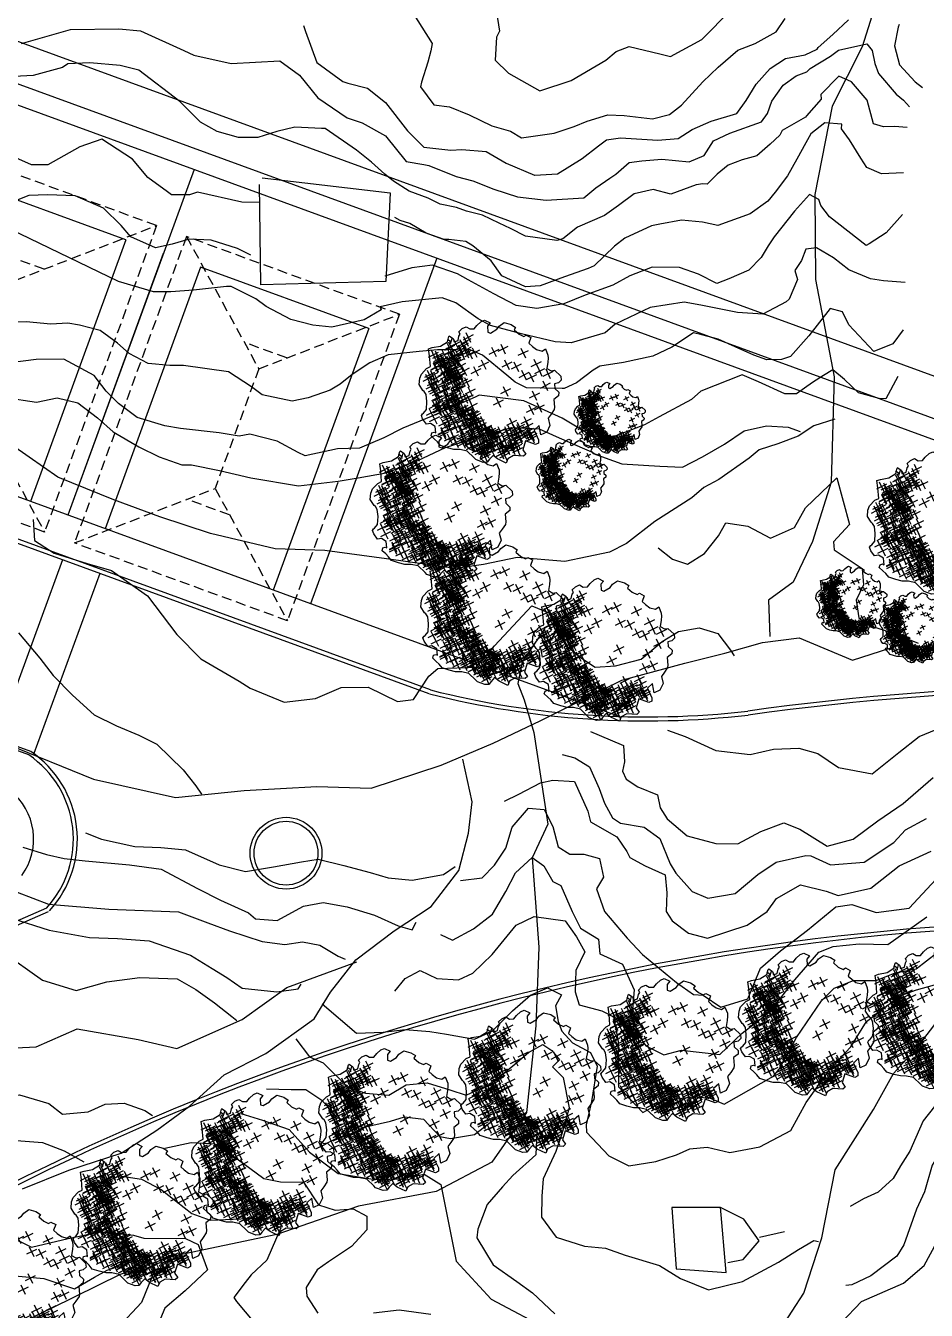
# Model space of a CAD drawing. Header units: inches. Extents: x 200 to 566, y -336 to 11.
# Drawn here: x 443.7 to 489, y -168.3 to -103.7 of the extents above; entities that cross this region are included whole.
import ezdxf

# ---------------------------------------------------------------- set-up
doc = ezdxf.new("R2010")
doc.units = ezdxf.units.IN
doc.header["$MEASUREMENT"] = 0
doc.linetypes.add('DASHED', pattern=[0.75, 0.5, -0.25])
doc.layers.get('0').update_dxf_attribs({"color": 31})
for name, color, linetype in [('boundary', 21, 'Continuous'), ('drain', 151, 'Continuous'), ('NEW', 7, 'Continuous'), ('retaining wall', 7, 'Continuous'), ('roof', 1, 'DASHED'), ('trees', 76, 'Continuous')]:
    doc.layers.add(name, color=color, linetype=linetype)

# ---------------------------------------------------------------- blocks, each defined once
blk = doc.blocks.new('decitree')
at = {"layer": 'boundary'}
blk.add_lwpolyline([(-4.54, 2.53), (-4.18, 2.47), (-3.98, 2.25), (-3.73, 2.5), (-3.82, 2.86), (-3.79, 3.05), (-3.98, 3.19), (-3.85, 3.55), (-3.6, 3.83), (-3.26, 3.8), (-2.93, 3.97), (-2.85, 4.33), (-2.68, 4.75), (-2.46, 5), (-1.93, 5), (-2.01, 4.66), (-1.79, 4.22), (-1.54, 4.25), (-1.21, 4.75), (-1.15, 5.08), (-0.9, 5.52), (-0.29, 5.63), (0.15, 5.58), (0.12, 5.33), (0.65, 5.19), (1.1, 5.19), (1.23, 5.38), (1.68, 5.36), (1.73, 4.86), (2.1, 4.75), (2.54, 4.66), (3.01, 4.75), (3.18, 5.05), (3.59, 4.66), (3.71, 4.44), (3.84, 4.11), (3.98, 3.61), (4.4, 3.58), (4.65, 3.75), (5.34, 3.53), (5.51, 3.25), (5.4, 2.94), (5.12, 2.72), (5.32, 2.39), (5.76, 2.25), (5.87, 1.97), (5.65, 1.53), (5.98, 0.97), (6.04, 0.78), (5.98, 0.31), (5.9, -0.11), (6.29, -0.58), (6.29, -1.22), (5.95, -1.63), (5.68, -1.25), (5.48, -0.97), (5.26, -1.52), (5.95, -2.08), (6.07, -2.33), (5.9, -2.55), (5.01, -2.63), (5.12, -3.41), (5.51, -3.63), (5.4, -3.88), (4.62, -4.19), (4.32, -4.63), (4.34, -5.02), (3.54, -5.02), (3.07, -4.91), (2.93, -5.32), (2.87, -5.63), (2.59, -5.79), (1.93, -5.85), (1.71, -5.77), (0.96, -5.52), (0.37, -5.66), (-0.1, -5.88), (-0.65, -5.99), (-1.26, -6.07), (-1.62, -5.9), (-1.93, -5.79), (-2.32, -5.68), (-2.37, -5.43), (-2.21, -5.29), (-2.07, -5.29), (-2.35, -4.82), (-2.82, -4.77), (-3.1, -4.96), (-3.57, -4.71), (-3.79, -4.49), (-3.76, -4.32), (-3.71, -4.24), (-3.62, -3.85), (-3.87, -3.24), (-4.18, -2.74), (-4.43, -2.58), (-4.57, -2.55), (-5.07, -2.24), (-5.26, -1.74), (-5.29, -1.36), (-5.09, -0.75), (-4.87, -0.47), (-5.32, 0.31), (-5.65, 0.81), (-5.43, 1.03), (-4.85, 1.45), (-4.48, 2.03), (-4.57, 2.47), (-4.54, 2.55)], dxfattribs=at)
at = {"layer": 'trees', "linetype": 'Continuous'}
for points in [[(-3.43, 3.39), (-2.74, 2.83)], [(-2.79, 3.47), (-3.37, 2.72)], [(-0.32, 3.3), (-0.9, 2.55)], [(-0.38, 3.78), (0.32, 3.22)], [(0.26, 3.86), (-0.32, 3.11)], [(1.29, 4.19), (1.98, 3.64)], [(1.93, 4.27), (1.35, 3.53)], [(2.68, 3.83), (3.37, 3.28)], [(3.32, 3.91), (2.73, 3.16)], [(3.21, 3.41), (3.9, 2.86)], [(3.84, 3.5), (3.26, 2.75)], [(3.93, 3.53), (4.62, 2.97)], [(4.57, 3.61), (3.98, 2.86)], [(-4.59, 2.23), (-4.33, 2.19), (-4.18, 2.01), (-4.26, 2.45), (-4.26, 2.46)], [(-4.59, 2.23), (-4.33, 2.19), (-4.18, 2.01), (-4.26, 2.45), (-4.26, 2.46)], [(-4.12, 2.44), (-3.43, 1.89)], [(-3.48, 2.53), (-4.07, 1.78)], [(-3.62, 2.64), (-2.93, 2.08)], [(-2.99, 2.72), (-3.57, 1.97)], [(-3.54, 2.19), (-2.85, 1.64)], [(-3.48, 2.55), (-2.79, 2)], [(-2.9, 2.28), (-3.48, 1.53)], [(-3.46, 3), (-2.76, 2.44)], [(-2.85, 2.64), (-3.43, 1.89)], [(-2.82, 3.08), (-3.4, 2.33)], [(-3.12, 2.39), (-2.43, 1.83)], [(-2.49, 2.47), (-3.07, 1.72)], [(-2.37, 2.22), (-2.96, 1.47)], [(-2.68, 2.19), (-1.99, 1.64)], [(-2.04, 2.28), (-2.62, 1.53)], [(-2.4, 2.47), (-1.71, 1.92)], [(-1.76, 2.55), (-2.35, 1.81)], [(-0.96, 3.22), (-0.26, 2.67)], [(0.49, 2.72), (1.18, 2.17)], [(1.12, 2.8), (0.54, 2.06)], [(1.26, 2.92), (1.96, 2.36)], [(1.9, 3), (1.32, 2.25)], [(2.15, 2.55), (2.84, 2)], [(2.79, 2.64), (2.21, 1.89)], [(2.79, 2.67), (3.48, 2.11)], [(3.43, 2.75), (2.84, 2)], [(4.15, 2.53), (4.84, 1.97)], [(4.79, 2.61), (4.21, 1.86)], [(-4.62, 1.22), (-3.93, 0.67)], [(-3.98, 1.31), (-4.57, 0.56)], [(-4.46, 1.92), (-3.76, 1.36)], [(-4.4, 2.06), (-3.71, 1.5)], [(-3.82, 2), (-4.4, 1.25)], [(-3.76, 2.14), (-4.35, 1.39)], [(-4.32, 1.56), (-3.62, 1)], [(-3.68, 1.64), (-4.26, 0.89)], [(-4.07, 1.81), (-3.37, 1.25)], [(-3.43, 1.89), (-4.01, 1.14)], [(-4.01, 1.14), (-3.32, 0.59)], [(-3.37, 1.22), (-3.96, 0.47)], [(-3.9, 1.36), (-3.21, 0.81)], [(-3.26, 1.45), (-3.85, 0.7)], [(-3.79, 1.39), (-3.1, 0.84)], [(-3.15, 1.47), (-3.73, 0.72)], [(-3.6, 1.2), (-2.9, 0.64)], [(-3.57, 1.67), (-2.87, 1.11)], [(-2.96, 1.28), (-3.54, 0.53)], [(-3.54, 1.25), (-2.85, 0.7)], [(-2.93, 1.75), (-3.51, 1)], [(-2.9, 1.33), (-3.48, 0.59)], [(-3.43, 2.03), (-2.74, 1.47)], [(-2.79, 2.11), (-3.37, 1.36)], [(-3.29, 1.2), (-2.6, 0.64)], [(-3.26, 1.86), (-2.57, 1.31)], [(-2.65, 1.28), (-3.23, 0.53)], [(-2.62, 1.94), (-3.21, 1.2)], [(-3.01, 2.14), (-2.32, 1.58)], [(-1.62, 1.11), (-0.93, 0.56)], [(-0.99, 1.2), (-1.57, 0.45)], [(-1.29, 1.89), (-0.6, 1.33)], [(-0.65, 1.97), (-1.24, 1.22)], [(3.68, 1.39), (4.37, 0.84)], [(4.32, 1.47), (3.73, 0.72)], [(-5.43, 0.81), (-4.73, 0.25)], [(-4.79, 0.89), (-5.37, 0.14)], [(-5.07, 0.89), (-4.37, 0.34)], [(-4.43, 0.97), (-5.01, 0.22)], [(-4.87, 0.67), (-4.18, 0.11)], [(-4.23, 0.75), (-4.82, 0)], [(-4.82, 0.56), (-4.12, 0)], [(-4.18, 0.64), (-4.76, -0.11)], [(-4.15, 0.06), (-4.73, -0.69)], [(-4.15, 0), (-4.73, -0.75)], [(-4.68, 0.59), (-3.98, 0.03)], [(-4.65, 0.5), (-3.96, -0.05)], [(-4.04, 0.67), (-4.62, -0.08)], [(-4.01, 0.59), (-4.6, -0.16)], [(-4.54, 0.78), (-3.85, 0.22)], [(-3.9, 0.86), (-4.48, 0.11)], [(-4.4, 0.03), (-3.71, -0.52)], [(-3.76, 0.11), (-4.35, -0.63)], [(-4.32, 0.45), (-3.62, -0.11)], [(-3.68, 0.53), (-4.26, -0.22)], [(-4.21, 0.45), (-3.51, -0.11)], [(-4.15, 0.53), (-3.46, -0.02)], [(-3.57, 0.53), (-4.15, -0.22)], [(-3.51, 0.61), (-4.1, -0.14)], [(-4.04, 0.89), (-3.35, 0.34)], [(-3.4, 0.97), (-3.98, 0.22)], [(-3.9, 0.03), (-3.21, -0.52)], [(-3.26, 0.11), (-3.85, -0.63)], [(-3.82, 0.45), (-3.12, -0.11)], [(-3.23, 0.03), (-3.82, -0.72)], [(-3.18, 0.53), (-3.76, -0.22)], [(-3.68, 0.53), (-2.99, -0.02)], [(-3.04, 0.61), (-3.62, -0.14)], [(-3.6, 0.97), (-2.9, 0.42)], [(-2.96, 1.06), (-3.54, 0.31)], [(-3.46, 0.34), (-2.76, -0.22)], [(-3.46, 0.09), (-2.76, -0.47)], [(-2.82, 0.42), (-3.4, -0.33)], [(-2.82, 0.17), (-3.4, -0.58)], [(-2.82, 0.03), (-3.4, -0.72)], [(-3.32, 0.7), (-2.62, 0.14)], [(-2.68, 0.78), (-3.26, 0.03)], [(-2.65, 0), (-3.23, -0.75)], [(-3.18, 0.09), (-2.49, -0.47)], [(-2.57, 0.03), (-3.15, -0.72)], [(-2.54, 0.17), (-3.12, -0.58)], [(-3.04, 0.47), (-2.35, -0.08)], [(-2.4, 0.56), (-2.99, -0.19)], [(-2.96, 0.95), (-2.26, 0.39)], [(-2.96, 0.17), (-2.26, -0.39)], [(-2.32, 1.03), (-2.9, 0.28)], [(-2.32, 0.25), (-2.9, -0.5)], [(-2.68, 0.14), (-1.99, -0.41)], [(-2.65, 0.22), (-1.96, -0.33)], [(-2.04, 0.22), (-2.62, -0.52)], [(-2.01, 0.31), (-2.6, -0.44)], [(-2.51, 0.72), (-1.82, 0.17)], [(-1.87, 0.81), (-2.46, 0.06)], [(-1.26, 0.03), (-1.85, -0.72)], [(1.35, 0.67), (2.04, 0.11)], [(1.98, 0.75), (1.4, 0)], [(3.96, 0.2), (4.65, -0.36)], [(4.59, 0.28), (4.01, -0.47)], [(4.48, 0.67), (5.18, 0.11)], [(5.12, 0.75), (4.54, 0)], [(-4.98, -0.86), (-4.29, -1.41)], [(-4.35, -0.77), (-4.93, -1.52)], [(-4.79, -0.02), (-4.1, -0.58)], [(-4.79, -0.08), (-4.1, -0.63)], [(-4.73, -0.77), (-4.04, -1.33)], [(-4.1, -0.69), (-4.68, -1.44)], [(-4.37, -0.83), (-3.68, -1.38)], [(-3.73, -0.75), (-4.32, -1.49)], [(-4.01, -0.27), (-3.32, -0.83)], [(-3.37, -0.19), (-3.96, -0.94)], [(-3.87, -0.05), (-3.18, -0.61)], [(-3.73, -0.41), (-3.04, -0.97)], [(-3.1, -0.33), (-3.68, -1.08)], [(-3.65, -0.94), (-2.96, -1.49)], [(-3.01, -0.86), (-3.6, -1.61)], [(-3.51, -0.11), (-2.82, -0.66)], [(-3.51, -0.61), (-2.82, -1.16)], [(-2.87, -0.02), (-3.46, -0.77)], [(-3.46, -0.05), (-2.76, -0.61)], [(-2.87, -0.52), (-3.46, -1.27)], [(-3.4, -0.3), (-2.71, -0.86)], [(-2.76, -0.22), (-3.35, -0.97)], [(-3.29, -0.08), (-2.6, -0.63)], [(-3.29, -1.02), (-2.6, -1.58)], [(-2.65, -0.94), (-3.23, -1.69)], [(-3.21, -0.05), (-2.51, -0.61)], [(-3.12, -0.27), (-2.43, -0.83)], [(-3.12, -0.61), (-2.43, -1.16)], [(-2.49, -0.19), (-3.07, -0.94)], [(-2.49, -0.52), (-3.07, -1.27)], [(-2.85, -0.27), (-2.15, -0.83)], [(-2.82, -0.33), (-2.12, -0.88)], [(-2.21, -0.19), (-2.79, -0.94)], [(-2.18, -0.25), (-2.76, -1)], [(-2.74, -0.11), (-2.04, -0.66)], [(-2.1, -0.02), (-2.68, -0.77)], [(-2.62, -0.22), (-1.93, -0.77)], [(-2.6, -0.8), (-1.9, -1.36)], [(-1.99, -0.14), (-2.57, -0.88)], [(-2.57, -0.72), (-1.87, -1.27)], [(-1.96, -0.72), (-2.54, -1.47)], [(-1.93, -0.63), (-2.51, -1.38)], [(-2.37, -0.83), (-1.68, -1.38)], [(-1.74, -0.75), (-2.32, -1.49)], [(-2.26, -0.16), (-1.57, -0.72)], [(-2.26, -0.88), (-1.57, -1.44)], [(-1.62, -0.08), (-2.21, -0.83)], [(-2.21, -0.72), (-1.51, -1.27)], [(-1.62, -0.8), (-2.21, -1.55)], [(-1.57, -0.63), (-2.15, -1.38)], [(-1.9, -0.05), (-1.21, -0.61)], [(-1.32, -0.63), (-0.63, -1.19)], [(-0.68, -0.55), (-1.26, -1.3)], [(1.21, -0.44), (1.9, -1)], [(1.85, -0.36), (1.26, -1.11)], [(3.98, -0.86), (4.68, -1.41)], [(4.62, -0.77), (4.04, -1.52)], [(4.93, -1.05), (4.34, -1.8)], [(-4.96, -1.22), (-4.26, -1.77)], [(-4.32, -1.13), (-4.9, -1.88)], [(-4.48, -1.38), (-3.79, -1.94)], [(-4.46, -1.69), (-3.76, -2.24)], [(-3.85, -1.3), (-4.43, -2.05)], [(-3.82, -1.61), (-4.4, -2.35)], [(-4.29, -1.25), (-3.6, -1.8)], [(-3.65, -1.16), (-4.23, -1.91)], [(-4.18, -1.83), (-3.48, -2.38)], [(-3.54, -1.74), (-4.12, -2.49)], [(-4.01, -1.91), (-3.32, -2.47)], [(-3.37, -1.83), (-3.96, -2.58)], [(-3.87, -1.49), (-3.18, -2.05)], [(-3.23, -1.41), (-3.82, -2.16)], [(-3.73, -1.94), (-3.04, -2.49)], [(-3.1, -1.86), (-3.68, -2.6)], [(-3.29, -1.52), (-2.6, -2.08)], [(-3.26, -1.36), (-2.57, -1.91)], [(-2.65, -1.44), (-3.23, -2.19)], [(-2.62, -1.27), (-3.21, -2.02)], [(-2.96, -1.94), (-2.26, -2.49)], [(-2.32, -1.86), (-2.9, -2.6)], [(-2.65, -1.91), (-1.96, -2.47)], [(-2.07, -2.1), (-2.65, -2.85)], [(-2.01, -1.83), (-2.6, -2.58)], [(-2.51, -1.19), (-1.82, -1.74)], [(-2.51, -1.41), (-1.82, -1.97)], [(-1.87, -1.11), (-2.46, -1.86)], [(-1.87, -1.33), (-2.46, -2.08)], [(-2.37, -1.66), (-1.68, -2.22)], [(-2.35, -1.83), (-1.65, -2.38)], [(-1.74, -1.58), (-2.32, -2.33)], [(-1.71, -1.74), (-2.29, -2.49)], [(-2.01, -1.66), (-1.32, -2.22)], [(-1.43, -2.13), (-2.01, -2.88)], [(-1.37, -1.58), (-1.96, -2.33)], [(-1.96, -2.08), (-1.26, -2.63)], [(-1.93, -1.61), (-1.24, -2.16)], [(-1.32, -1.99), (-1.9, -2.74)], [(-1.29, -1.52), (-1.87, -2.27)], [(-1.82, -1.99), (-1.13, -2.55)], [(-1.76, -1.41), (-1.07, -1.97)], [(-1.18, -1.91), (-1.76, -2.66)], [(-1.13, -1.33), (-1.71, -2.08)], [(-1.43, -1.33), (-0.74, -1.88)], [(-0.79, -1.25), (-1.37, -1.99)], [(-1.29, -2.13), (-0.6, -2.69)], [(-1.24, -1.16), (-0.54, -1.72)], [(-0.65, -2.05), (-1.24, -2.8)], [(-0.6, -1.08), (-1.18, -1.83)], [(-0.93, -2.1), (-0.24, -2.66)], [(-0.29, -2.02), (-0.88, -2.77)], [(-0.21, -2.13), (-0.79, -2.88)], [(-0.65, -1.66), (0.04, -2.22)], [(-0.01, -1.58), (-0.6, -2.33)], [(0.29, -2.1), (-0.29, -2.85)], [(0.43, -2.1), (-0.15, -2.85)], [(2.96, -1.49), (3.65, -2.05)], [(3.59, -1.41), (3.01, -2.16)], [(3.07, -2.08), (3.76, -2.63)], [(3.71, -1.99), (3.12, -2.74)], [(3.46, -1.86), (4.15, -2.41)], [(4.09, -1.77), (3.51, -2.52)], [(4.23, -2.13), (3.65, -2.88)], [(3.68, -1.52), (4.37, -2.08)], [(4.32, -1.44), (3.73, -2.19)], [(3.73, -1.72), (4.43, -2.27)], [(4.37, -1.63), (3.79, -2.38)], [(3.98, -1.86), (4.68, -2.41)], [(4.62, -1.77), (4.04, -2.52)], [(4.68, -2.13), (4.09, -2.88)], [(4.29, -1.13), (4.98, -1.69)], [(4.32, -1.94), (5.01, -2.49)], [(4.95, -1.86), (4.37, -2.6)], [(4.51, -1.49), (5.2, -2.05)], [(5.15, -1.41), (4.57, -2.16)], [(4.57, -1.94), (5.26, -2.49)], [(5.2, -1.86), (4.62, -2.6)], [(4.68, -1.69), (5.37, -2.24)], [(4.68, -1.77), (5.37, -2.33)], [(5.32, -1.61), (4.73, -2.35)], [(5.32, -1.69), (4.73, -2.44)], [(4.95, -1.74), (5.65, -2.3)], [(5.59, -1.66), (5.01, -2.41)], [(5.04, -1.91), (5.73, -2.47)], [(5.68, -1.83), (5.09, -2.58)], [(-3.6, -2.35), (-2.9, -2.91)], [(-2.96, -2.27), (-3.54, -3.02)], [(-3.48, -2.99), (-2.79, -3.55)], [(-3.46, -2.27), (-2.76, -2.83)], [(-2.85, -2.91), (-3.43, -3.66)], [(-2.82, -2.19), (-3.4, -2.94)], [(-3.37, -2.72), (-2.68, -3.27)], [(-2.74, -2.63), (-3.32, -3.38)], [(-3.18, -2.96), (-2.49, -3.52)], [(-2.54, -2.88), (-3.12, -3.63)], [(-3.04, -3.21), (-2.35, -3.77)], [(-2.4, -3.13), (-2.99, -3.88)], [(-2.87, -2.99), (-2.18, -3.55)], [(-2.82, -2.55), (-2.12, -3.1)], [(-2.24, -2.91), (-2.82, -3.66)], [(-2.18, -2.47), (-2.76, -3.21)], [(-2.18, -3.21), (-2.76, -3.96)], [(-2.71, -2.19), (-2.01, -2.74)], [(-2.68, -2.83), (-1.99, -3.38)], [(-2.04, -2.74), (-2.62, -3.49)], [(-2.54, -2.38), (-1.85, -2.94)], [(-1.9, -2.3), (-2.49, -3.05)], [(-2.37, -2.55), (-1.68, -3.1)], [(-2.35, -2.69), (-1.65, -3.24)], [(-1.74, -2.47), (-2.32, -3.21)], [(-1.71, -2.6), (-2.29, -3.35)], [(-2.24, -2.55), (-1.54, -3.1)], [(-1.6, -2.47), (-2.18, -3.21)], [(-2.07, -2.22), (-1.37, -2.77)], [(-1.43, -3.16), (-2.01, -3.91)], [(-1.9, -2.41), (-1.21, -2.96)], [(-1.26, -2.33), (-1.85, -3.08)], [(-1.79, -2.49), (-1.1, -3.05)], [(-1.15, -2.41), (-1.74, -3.16)], [(-1.65, -2.55), (-0.96, -3.1)], [(-1.01, -2.47), (-1.6, -3.21)], [(-1.49, -2.35), (-0.79, -2.91)], [(-0.85, -2.27), (-1.43, -3.02)], [(-1.4, -2.58), (-0.71, -3.13)], [(-0.76, -2.49), (-1.35, -3.24)], [(-1.32, -2.96), (-0.63, -3.52)], [(-0.68, -2.88), (-1.26, -3.63)], [(-1.07, -2.41), (-0.38, -2.96)], [(-1.07, -2.55), (-0.38, -3.1)], [(-0.43, -2.33), (-1.01, -3.08)], [(-0.43, -2.47), (-1.01, -3.21)], [(-0.85, -2.22), (-0.15, -2.77)], [(-0.85, -3.1), (-0.15, -3.66)], [(-0.82, -2.24), (-0.13, -2.8)], [(-0.21, -3.02), (-0.79, -3.77)], [(-0.18, -2.16), (-0.76, -2.91)], [(-0.76, -2.58), (-0.07, -3.13)], [(-0.76, -2.96), (-0.07, -3.52)], [(-0.13, -2.49), (-0.71, -3.24)], [(-0.51, -3.08), (0.18, -3.63)], [(0.12, -2.99), (-0.46, -3.74)], [(-0.35, -2.19), (0.35, -2.74)], [(-0.32, -2.58), (0.37, -3.13)], [(-0.29, -3.21), (0.4, -3.77)], [(0.32, -2.49), (-0.26, -3.24)], [(0.35, -3.13), (-0.24, -3.88)], [(-0.21, -2.19), (0.49, -2.74)], [(-0.18, -2.55), (0.51, -3.1)], [(0.46, -2.47), (-0.13, -3.21)], [(-0.04, -2.27), (0.65, -2.83)], [(-0.01, -3.05), (0.68, -3.6)], [(0.6, -2.19), (0.01, -2.94)], [(0.01, -2.66), (0.71, -3.21)], [(0.01, -3.02), (0.71, -3.58)], [(0.62, -2.96), (0.04, -3.71)], [(0.65, -2.58), (0.07, -3.33)], [(0.65, -2.94), (0.07, -3.69)], [(0.15, -2.66), (0.85, -3.21)], [(0.79, -2.58), (0.21, -3.33)], [(0.26, -2.83), (0.96, -3.38)], [(0.29, -2.88), (0.98, -3.44)], [(0.9, -2.74), (0.32, -3.49)], [(0.49, -2.63), (1.18, -3.19)], [(1.12, -2.55), (0.54, -3.3)], [(0.54, -3.16), (1.23, -3.71)], [(0.6, -3.02), (1.29, -3.58)], [(1.18, -3.08), (0.6, -3.82)], [(1.23, -2.94), (0.65, -3.69)], [(1.26, -3.21), (0.68, -3.96)], [(0.71, -2.41), (1.4, -2.96)], [(0.73, -2.77), (1.43, -3.33)], [(1.37, -2.69), (0.79, -3.44)], [(1.23, -2.8), (1.93, -3.35)], [(1.23, -2.85), (1.93, -3.41)], [(1.23, -2.91), (1.93, -3.46)], [(1.87, -2.72), (1.29, -3.46)], [(1.87, -2.77), (1.29, -3.52)], [(1.87, -2.83), (1.29, -3.58)], [(1.37, -3.13), (2.07, -3.69)], [(2.01, -3.05), (1.43, -3.8)], [(1.65, -2.88), (2.35, -3.44)], [(2.29, -2.8), (1.71, -3.55)], [(1.71, -3.08), (2.4, -3.63)], [(2.35, -2.99), (1.76, -3.74)], [(1.9, -2.8), (2.59, -3.35)], [(1.9, -2.99), (2.59, -3.55)], [(2.54, -2.72), (1.96, -3.46)], [(2.54, -2.91), (1.96, -3.66)], [(1.98, -2.99), (2.68, -3.55)], [(2.62, -2.91), (2.04, -3.66)], [(2.15, -2.99), (2.84, -3.55)], [(2.79, -2.91), (2.21, -3.66)], [(2.79, -3.19), (2.21, -3.94)], [(2.4, -2.55), (3.09, -3.1)], [(3.04, -2.47), (2.46, -3.21)], [(2.48, -3.02), (3.18, -3.58)], [(3.12, -2.94), (2.54, -3.69)], [(2.9, -2.3), (3.59, -2.85)], [(3.54, -2.22), (2.96, -2.96)], [(3.07, -3.1), (3.76, -3.66)], [(3.09, -2.52), (3.79, -3.08)], [(3.71, -3.02), (3.12, -3.77)], [(3.73, -2.44), (3.15, -3.19)], [(3.21, -2.66), (3.9, -3.21)], [(3.84, -2.58), (3.26, -3.33)], [(3.59, -2.22), (4.29, -2.77)], [(3.62, -2.63), (4.32, -3.19)], [(4.26, -2.55), (3.68, -3.3)], [(3.71, -2.24), (4.4, -2.8)], [(3.73, -2.69), (4.43, -3.24)], [(4.34, -2.16), (3.76, -2.91)], [(3.76, -3.08), (4.45, -3.63)], [(4.37, -2.6), (3.79, -3.35)], [(4.4, -2.99), (3.82, -3.74)], [(3.82, -3.19), (4.51, -3.74)], [(4.45, -3.1), (3.87, -3.85)], [(4.45, -3.21), (3.87, -3.96)], [(4.04, -2.22), (4.73, -2.77)], [(4.15, -2.85), (4.84, -3.41)], [(4.18, -2.44), (4.87, -2.99)], [(4.18, -3.13), (4.87, -3.69)], [(4.79, -2.77), (4.21, -3.52)], [(4.82, -2.35), (4.23, -3.1)], [(4.82, -3.05), (4.23, -3.8)], [(-3.48, -3.66), (-2.79, -4.21)], [(-2.85, -3.58), (-3.43, -4.32)], [(-3.01, -4.02), (-2.32, -4.57)], [(-2.37, -3.94), (-2.96, -4.68)], [(-2.82, -3.3), (-2.12, -3.85)], [(-2.35, -3.38), (-1.65, -3.94)], [(-1.71, -3.3), (-2.29, -4.05)], [(-2.18, -4.02), (-1.49, -4.57)], [(-1.54, -3.94), (-2.12, -4.68)], [(-2.07, -3.24), (-1.37, -3.8)], [(-2.07, -3.55), (-1.37, -4.1)], [(-1.43, -3.46), (-2.01, -4.21)], [(-1.9, -3.74), (-1.21, -4.3)], [(-1.26, -3.66), (-1.85, -4.41)], [(-1.82, -4.13), (-1.13, -4.68)], [(-1.18, -4.05), (-1.76, -4.8)], [(-1.65, -3.41), (-0.96, -3.96)], [(-1.01, -3.33), (-1.6, -4.07)], [(-1.49, -4.21), (-0.79, -4.77)], [(-0.85, -4.13), (-1.43, -4.88)], [(-1.4, -3.63), (-0.71, -4.19)], [(-1.37, -3.35), (-0.68, -3.91)], [(-0.76, -3.55), (-1.35, -4.3)], [(-0.74, -3.27), (-1.32, -4.02)], [(-1.1, -3.91), (-0.4, -4.46)], [(-0.46, -3.82), (-1.04, -4.57)], [(-0.71, -3.88), (-0.01, -4.43)], [(-0.6, -3.38), (0.1, -3.94)], [(-0.57, -3.85), (0.12, -4.41)], [(0.04, -3.3), (-0.54, -4.05)], [(0.07, -3.77), (-0.51, -4.52)], [(-0.26, -4.1), (0.43, -4.66)], [(0.37, -4.02), (-0.21, -4.77)], [(0.37, -4.27), (-0.21, -5.02)], [(-0.15, -3.41), (0.54, -3.96)], [(0.49, -3.33), (-0.1, -4.07)], [(0.1, -3.49), (0.79, -4.05)], [(0.15, -3.35), (0.85, -3.91)], [(0.73, -3.41), (0.15, -4.16)], [(0.21, -4.02), (0.9, -4.57)], [(0.26, -3.91), (0.96, -4.46)], [(0.85, -3.94), (0.26, -4.68)], [(0.51, -3.69), (1.21, -4.24)], [(0.54, -3.96), (1.23, -4.52)], [(1.15, -3.6), (0.57, -4.35)], [(0.57, -4.1), (1.26, -4.66)], [(1.18, -3.88), (0.6, -4.63)], [(0.62, -3.3), (1.32, -3.85)], [(1.21, -4.02), (0.62, -4.77)], [(0.9, -4.05), (1.6, -4.6)], [(0.93, -3.24), (1.62, -3.8)], [(1.54, -3.96), (0.96, -4.71)], [(1.04, -3.66), (1.73, -4.21)], [(1.1, -3.55), (1.79, -4.1)], [(1.68, -3.58), (1.1, -4.32)], [(1.73, -3.46), (1.15, -4.21)], [(1.21, -3.33), (1.9, -3.88)], [(1.85, -3.24), (1.26, -3.99)], [(1.96, -4.3), (1.37, -5.05)], [(1.4, -4.16), (2.1, -4.71)], [(1.43, -3.66), (2.12, -4.21)], [(2.04, -4.07), (1.46, -4.82)], [(2.07, -3.58), (1.48, -4.32)], [(2.21, -4.24), (1.62, -4.99)], [(1.68, -3.38), (2.37, -3.94)], [(1.68, -3.66), (2.37, -4.21)], [(2.32, -3.3), (1.73, -4.05)], [(2.32, -3.58), (1.73, -4.32)], [(1.9, -3.58), (2.59, -4.13)], [(1.93, -4.3), (2.62, -4.85)], [(2.54, -3.49), (1.96, -4.24)], [(1.98, -3.96), (2.68, -4.52)], [(2.57, -4.21), (1.98, -4.96)], [(2.57, -4.3), (1.98, -5.05)], [(2.62, -3.88), (2.04, -4.63)], [(2.1, -3.99), (2.79, -4.55)], [(2.12, -3.52), (2.82, -4.07)], [(2.15, -3.27), (2.84, -3.82)], [(2.73, -3.91), (2.15, -4.66)], [(2.76, -3.44), (2.18, -4.19)], [(2.23, -3.66), (2.93, -4.21)], [(2.87, -3.58), (2.29, -4.32)], [(2.32, -4.02), (3.01, -4.57)], [(2.96, -3.94), (2.37, -4.68)], [(2.4, -3.96), (3.09, -4.52)], [(3.04, -3.88), (2.46, -4.63)], [(3.15, -4.3), (2.57, -5.05)], [(2.73, -3.58), (3.43, -4.13)], [(3.37, -3.49), (2.79, -4.24)], [(2.82, -3.35), (3.51, -3.91)], [(3.46, -3.27), (2.87, -4.02)], [(2.93, -3.94), (3.62, -4.49)], [(3.57, -3.85), (2.98, -4.6)], [(3.09, -3.69), (3.79, -4.24)], [(3.73, -3.6), (3.15, -4.35)], [(3.26, -3.6), (3.96, -4.16)], [(3.29, -3.91), (3.98, -4.46)], [(3.29, -4.21), (3.98, -4.77)], [(3.29, -4.24), (3.98, -4.8)], [(3.9, -3.52), (3.32, -4.27)], [(3.93, -3.82), (3.34, -4.57)], [(3.93, -4.13), (3.34, -4.88)], [(3.93, -4.16), (3.34, -4.91)], [(3.59, -3.69), (4.29, -4.24)], [(3.59, -4.21), (4.29, -4.77)], [(3.65, -3.33), (4.34, -3.88)], [(4.23, -3.6), (3.65, -4.35)], [(4.23, -4.13), (3.65, -4.88)], [(4.29, -3.24), (3.71, -3.99)], [(3.82, -3.3), (4.51, -3.85)], [(3.98, -3.49), (4.68, -4.05)], [(4.62, -3.41), (4.04, -4.16)], [(4.4, -3.35), (5.09, -3.91)], [(5.04, -3.27), (4.45, -4.02)], [(-1.9, -4.66), (-1.21, -5.21)], [(-1.87, -4.71), (-1.18, -5.27)], [(-1.26, -4.57), (-1.85, -5.32)], [(-1.24, -4.63), (-1.82, -5.38)], [(-1.79, -4.85), (-1.1, -5.41)], [(-1.15, -4.77), (-1.74, -5.52)], [(-1.18, -4.93), (-0.49, -5.49)], [(-0.54, -4.85), (-1.13, -5.6)], [(-0.93, -4.68), (-0.24, -5.24)], [(-0.29, -4.6), (-0.88, -5.35)], [(-0.54, -5.02), (0.15, -5.57)], [(0.1, -4.93), (-0.49, -5.68)], [(-0.26, -4.35), (0.43, -4.91)], [(-0.01, -4.57), (0.68, -5.13)], [(0.01, -4.82), (0.71, -5.38)], [(0.62, -4.49), (0.04, -5.24)], [(0.65, -4.74), (0.07, -5.49)], [(0.57, -4.57), (1.26, -5.13)], [(0.6, -4.43), (1.29, -4.99)], [(1.21, -4.49), (0.62, -5.24)], [(1.23, -4.35), (0.65, -5.1)], [(0.79, -4.8), (1.48, -5.35)], [(1.43, -4.71), (0.85, -5.46)], [(0.85, -4.71), (1.54, -5.27)], [(1.48, -4.63), (0.9, -5.38)], [(1.32, -4.38), (2.01, -4.93)], [(1.32, -4.82), (2.01, -5.38)], [(1.96, -4.74), (1.37, -5.49)], [(1.57, -4.32), (2.26, -4.88)], [(1.57, -4.6), (2.26, -5.16)], [(2.21, -4.52), (1.62, -5.27)], [(1.62, -4.88), (2.32, -5.43)], [(2.26, -4.8), (1.68, -5.54)], [(1.93, -4.38), (2.62, -4.93)], [(1.93, -4.68), (2.62, -5.24)], [(2.57, -4.6), (1.98, -5.35)], [(2.12, -4.71), (2.82, -5.27)], [(2.76, -4.63), (2.18, -5.38)], [(2.18, -5.05), (2.87, -5.6)], [(2.82, -4.96), (2.23, -5.71)], [(2.51, -4.38), (3.21, -4.93)]]:
    blk.add_lwpolyline(points, dxfattribs=at)

msp = doc.modelspace()

# ---------------------------------------------------------------- linework, layer by layer
for points in [[(492.083, -89.897), (489.476, -94.776), (487.278, -100.108), (485.806, -104.804), (484.293, -107.776), (483.425, -112.215), (483.464, -116.497), (484.393, -121.383), (484.239, -126.68), (483.307, -129.674), (482.341, -131.706), (481.087, -132.624), (481.155, -134.448)], [(467.353, -102.636), (467.567, -104.004), (467.419, -104.308), (467.354, -105.474), (468.016, -106.13), (469.59, -107.01), (471.176, -106.495), (472.909, -105.473), (473.435, -105.04), (474.089, -104.783), (475.633, -105.156), (476.165, -105.28), (477.748, -104.437), (479.224, -102.934)], [(463.139, -102.985), (464.189, -104.628), (464.117, -105.008), (463.971, -105.567), (463.652, -106.582), (463.603, -106.81), (464.268, -107.719), (465.052, -107.817), (466.041, -108.218), (467.182, -108.77), (468.119, -109.044), (468.677, -109.371), (470.317, -109.135), (471.324, -108.801), (471.978, -108.544), (473.01, -108.21), (473.844, -108.257), (475.259, -108.427), (476.116, -108.195), (476.718, -107.736), (477.793, -106.565), (478.568, -105.827), (479.545, -104.96), (480.426, -104.627), (481.481, -104.039), (481.93, -103.378)], [(443.53, -104.625), (445.999, -103.929), (448.423, -103.892), (449.51, -103.988), (451.692, -104.992), (452.199, -105.217), (454.072, -105.639), (456.52, -105.501), (457.512, -106.231), (458.431, -107.367), (459.905, -108.374), (460.665, -108.624), (461.833, -109.277), (462.88, -110.565), (463.766, -110.712), (464.019, -110.762), (465.387, -111.313), (466.223, -111.537), (467.287, -111.963), (468.478, -112.337), (469.919, -112.508), (471.811, -112.397), (472.413, -111.887), (473.115, -111.403), (473.416, -111.198), (474.093, -110.612), (474.723, -110.533), (475.733, -110.452), (477.097, -110.573), (477.852, -110.265), (478.325, -109.528), (479.155, -109.144), (480.74, -108.578), (481.039, -108.146), (481.261, -107.537), (481.834, -106.723), (482.486, -106.264), (483.015, -106.059), (483.19, -105.881), (484.219, -105.267), (484.621, -104.961), (486.032, -104.651), (486.312, -104.979), (486.445, -105.637), (486.626, -106.143), (487.519, -107.178), (487.875, -107.48), (488.181, -107.808)], [(457.716, -103.721), (457.82, -104.025), (458.39, -105.593), (459.687, -106.55), (459.94, -106.625), (460.927, -106.874), (461.843, -107.604), (462.942, -109.018), (463.758, -109.851), (465.123, -109.996), (465.678, -109.968), (466.891, -110.064), (467.906, -110.642), (469.326, -111.243), (469.351, -111.243), (470.487, -111.187), (471.717, -110.421), (472.545, -109.783), (472.946, -109.477), (473.652, -109.373), (475.522, -109.49), (476.556, -109.409), (477.259, -108.95), (478.215, -108.54), (479.499, -108.154), (479.973, -107.492), (480.47, -106.679), (481.17, -105.89), (481.948, -105.38), (482.931, -105.197), (483.534, -104.916), (483.534, -104.916), (483.584, -104.84), (484.336, -104.177), (485.112, -103.438)], [(487.664, -103.68), (487.615, -103.807), (487.421, -104.745), (487.682, -105.707), (488.473, -106.565), (488.829, -106.842)], [(488.065, -108.848), (487.433, -108.8), (486.878, -108.828), (486.372, -108.678), (486.058, -107.489), (485.266, -106.555), (484.633, -106.279), (483.732, -107.196), (483.734, -107.424), (483.01, -108.264), (482.96, -108.34), (481.779, -109.004), (481.655, -109.233), (481.18, -109.691), (480.503, -110.278), (479.773, -110.484), (479.068, -110.741), (478.517, -111.199), (478.017, -111.709), (477.789, -111.684), (477.461, -111.737), (476.178, -112.199), (475.292, -111.975), (474.334, -112.182), (473.557, -112.769), (472.855, -113.279), (471.497, -113.869), (470.745, -114.455), (470.442, -114.532), (468.875, -114.312), (468.114, -113.935), (467.556, -113.659), (466.718, -113.258), (465.909, -113.059), (465.402, -112.884), (464.592, -112.711), (463.983, -112.409), (463.021, -112.059), (462.233, -111.556), (461.8, -111.203), (461.138, -110.598), (460.375, -109.994), (458.799, -108.911), (458.623, -108.912), (457.283, -108.843), (456.376, -109.05), (455.419, -109.358), (454.435, -109.363), (453.371, -109.064), (452.533, -108.587), (451.488, -107.552), (449.428, -105.965), (448.491, -105.742), (446.974, -105.597), (445.864, -105.653), (445.587, -105.832), (444.126, -106.244), (443.167, -106.299)], [(455.475, -112.628), (454.616, -112.606), (452.389, -112.11), (451.986, -112.239), (451.077, -112.243), (450.874, -112.092), (449.882, -111.362), (449.116, -110.453), (447.566, -109.447), (446.458, -109.832), (444.85, -110.727), (444.042, -110.731), (442.292, -109.953), (441.681, -109.399), (440.633, -108.136), (439.41, -106.976), (437.461, -106.555), (436.277, -106.89), (435.622, -106.994), (434.133, -107.204), (433.526, -107.055), (433.297, -106.955), (432.942, -106.754)], [(487.884, -111.129), (486.773, -111.185), (486.038, -110.859), (485.731, -110.405), (485.167, -109.47), (484.758, -108.914), (484.781, -108.686), (483.922, -108.614), (483.22, -109.175), (482.972, -109.632), (482.525, -110.445), (482.053, -111.284), (481.429, -112.098), (481.054, -112.556), (480.176, -113.193), (478.541, -113.784), (477.782, -113.61), (476.72, -113.514), (475.636, -113.722), (475.208, -113.8), (473.875, -114.415), (473.349, -114.823), (472.323, -115.816), (472.021, -115.944), (470.838, -116.355), (469.605, -116.817), (468.873, -116.871), (467.681, -116.32), (467.144, -115.562), (466.228, -114.806), (465.872, -114.58), (465.013, -114.483), (464.785, -114.484), (463.873, -114.159), (463.061, -113.681), (462.58, -113.531), (462.3, -113.38)], [(487.96, -116.653), (486.873, -116.557), (486.216, -116.459), (485.126, -116.008), (484.363, -115.403), (483.5, -114.901), (482.97, -114.979), (482.748, -115.538), (482.425, -116.046), (482.555, -116.502), (482.135, -117.492), (481.985, -117.619), (480.804, -118.233), (479.54, -118.163), (477.694, -117.792), (476.859, -117.644), (475.145, -117.906), (473.385, -118.75), (472.884, -119.184), (471.171, -119.673), (470.363, -119.626), (468.668, -119.229), (467.123, -118.806), (466.489, -118.479), (465.37, -117.674), (464.686, -117.424), (462.668, -117.611), (461.559, -117.87), (461.611, -118.021), (460.757, -118.532), (459.144, -118.895), (458.184, -118.798), (457.07, -118.499), (455.827, -117.847), (455.318, -117.469), (454.075, -116.841), (453.847, -116.842), (452.182, -117.028), (451.047, -117.109), (450.163, -117.114), (448.415, -116.59), (436.491, -110.843)], [(455.07, -115.265), (454.385, -114.939), (453.068, -114.515), (451.957, -114.469), (451.1, -114.727), (450.269, -114.908), (449.026, -114.357), (448.541, -113.776), (447.649, -112.918), (446.229, -112.292), (444.839, -112.248), (443.905, -112.277), (443.351, -112.483)], [(487.827, -113.233), (487.002, -114.149), (486.149, -114.711), (485.998, -114.787), (484.167, -113.352), (483.733, -112.771), (483.629, -112.467), (483.147, -112.216), (482.397, -113.056), (481.374, -114.353), (481.075, -114.811), (480.727, -115.395), (480.102, -116.032), (479.096, -116.468), (478.492, -116.699), (477.578, -116.221), (476.616, -115.897), (475.252, -115.878), (474.12, -116.314), (473.266, -116.774), (471.882, -117.288), (470.8, -117.724), (469.439, -117.958), (468.402, -117.811), (467.285, -117.209), (465.991, -116.505), (465.458, -116.204), (464.191, -115.779), (463.157, -115.911), (461.797, -116.323), (461.797, -116.323)], [(487.871, -119.02), (487.347, -119.732), (486.391, -120.118), (485.141, -118.781), (484.807, -118.124), (484.199, -117.95), (483.126, -119.325), (482.201, -120.369), (481.748, -120.523), (481.016, -120.527), (480.357, -120.303), (479.419, -119.877), (478.557, -119.502), (477.747, -119.278), (477.317, -119.179), (476.237, -119.895), (475.282, -120.356), (473.795, -120.668), (472.61, -120.852), (472.283, -121.057), (471.431, -121.695), (470.827, -121.977), (470.726, -121.978), (468.933, -121.937), (468.349, -121.661), (467.942, -121.309), (466.72, -120.302), (466.01, -120.001), (464.925, -120.033), (464.445, -120.035), (463.536, -120.116), (461.972, -120.277), (461.041, -120.688), (460.163, -121.275), (459.561, -121.76), (459.059, -122.067), (457.952, -122.453), (457.145, -122.61), (455.626, -122.289), (455.092, -121.886), (453.948, -121.132), (451.672, -120.815), (450.99, -120.819), (449.903, -120.723), (448.939, -120.222), (448.353, -119.693), (447.488, -119.064), (446.45, -118.791), (445.868, -118.693), (445.01, -118.748), (443.771, -118.628), (442.609, -118.634)], [(487.589, -121.378), (486.994, -122.496), (486.665, -122.473), (485.627, -122.2), (484.914, -121.519), (484.329, -121.041), (483.852, -121.323), (483.299, -121.68), (482.497, -122.242), (481.916, -122.245), (480.597, -121.645), (479.761, -121.294), (477.698, -122.117), (477.222, -122.525), (475.588, -123.395), (474.86, -123.805), (473.199, -124.447), (472.442, -124.502), (470.715, -123.473), (468.787, -122.596), (466.537, -122.305), (466.336, -122.407), (464.123, -123.382), (462.714, -123.973), (461.759, -124.46), (460.526, -124.973), (459.415, -125.005), (457.802, -125.368), (457.447, -125.193), (456.381, -124.616), (455.014, -124.269), (454.484, -124.373), (453.472, -124.201), (451.526, -123.984), (450.741, -123.861), (449.348, -123.438), (448.407, -122.734), (447.795, -122.103), (447.181, -121.321), (445.658, -120.493), (444.269, -120.526), (442.957, -120.685)], [(484.428, -123.524), (483.37, -123.859), (482.592, -124.37), (481.561, -124.756), (480.629, -125.065), (480.128, -125.474), (478.598, -126.546), (477.844, -126.956), (477.242, -127.466), (475.385, -128.667), (473.956, -129.765), (473.101, -130.2), (470.858, -130.669), (468.457, -130.479), (466.769, -130.818), (465.331, -131.029), (461.892, -130.541), (458.782, -130.127), (456.281, -130.04), (453.041, -129.272), (450.482, -128.424), (448.175, -127.576), (445.361, -126.425), (443.199, -124.917)], [(475.549, -129.984), (476.261, -130.563), (477.021, -130.812), (477.875, -130.275), (478.574, -129.384), (478.946, -128.724), (480.059, -128.895), (481.201, -129.497), (482.408, -128.958), (482.954, -127.967), (484.531, -126.463), (485.159, -128.816), (484.359, -129.682), (484.388, -130.087), (485.811, -131.017), (485.869, -131.853), (485.497, -132.615), (485.632, -133.501), (486.089, -133.853), (487.457, -134.302), (488.623, -134.776)], [(444.118, -128.561), (444.179, -129.625), (445.17, -130.253), (446.842, -130.776), (448.057, -131.124), (449.863, -132.406), (451.346, -134.349), (452.545, -135.559), (454.475, -136.689), (455.034, -137.04), (456.732, -137.74), (458.322, -137.554), (459.604, -137.015), (460.968, -136.982), (462.439, -137.709), (463.247, -137.603), (464.018, -136.433), (464.469, -136.051), (466.388, -135.989), (467.312, -134.92), (469.187, -132.908), (470.049, -133.258), (470.872, -134.849), (471.687, -135.529), (472.373, -135.981), (473.408, -135.925), (474.692, -135.588), (475.745, -134.696), (476.573, -134.184), (477.607, -134.001), (478.544, -134.3), (479.183, -135.133), (479.362, -135.411)], [(469.855, -134.044), (468.709, -135.723), (468.492, -136.814), (468.802, -137.623), (469.298, -139.267), (469.997, -143.874), (469.205, -145.576), (469.55, -150.059), (469.386, -154.012), (468.922, -158.372), (467.178, -160.864), (464.389, -162.349), (460.482, -163.08), (456.379, -164.497), (451.112, -165.616), (448.495, -166.517), (445.051, -168.209), (441.582, -169.875), (438.097, -172.504), (434.142, -176.149), (430.442, -180.071), (427.055, -185.055), (425.602, -188.913), (425.392, -195.956)], [(443.389, -134.267), (444.462, -135.528), (445.127, -136.411), (446.096, -137.394), (447.192, -138.376), (448.308, -138.928), (449.424, -139.403), (450.337, -139.854), (451.663, -141.139), (452.302, -141.946), (452.584, -142.375)], [(442.786, -139.845), (447.147, -141.62), (451.272, -142.535), (454.729, -142.186), (458.389, -141.988), (461.117, -142.074), (464.641, -140.915), (467.257, -139.81), (469.62, -138.682), (473.717, -136.633), (476.891, -135.779), (478.906, -135.286), (480.795, -134.744), (482.636, -134.506), (485.323, -135.631), (487.664, -134.883), (491.127, -135.244)], [(476.013, -139.154), (476.9, -139.478), (478.447, -140.179), (480.166, -140.372), (481.35, -140.112), (482.612, -140.054), (483.574, -140.328), (484.616, -141.031), (486.311, -141.351), (487.639, -140.28), (488.667, -139.463), (490.176, -138.847), (491.993, -138.812), (493.234, -139.185), (495.321, -138.261), (496.35, -137.597), (498.297, -137.941)], [(472.151, -139.226), (472.582, -139.401), (473.799, -139.926), (473.857, -140.737), (473.76, -141.219), (473.941, -141.623), (474.525, -142), (475.514, -142.4), (475.646, -143.058), (476.005, -143.613), (476.997, -144.469), (478.44, -144.841), (479.551, -144.86), (480.707, -144.245), (481.865, -143.808), (482.676, -144.133), (484.047, -144.987), (485.356, -144.625), (486.585, -143.706), (487.865, -142.837), (489.368, -141.537)], [(443.58, -162.213), (445.919, -161.263), (448.538, -160.412), (450.345, -159.262), (451.975, -158.062), (453.728, -156.481), (455.813, -155.405), (458.247, -153.669), (459.067, -152.322), (460.34, -150.693), (462.27, -149.238), (464.127, -148.012), (465.525, -146.205), (466.012, -144.327), (466.199, -142.755), (465.724, -140.604)], [(470.722, -140.374), (471.355, -140.548), (472.092, -141), (472.582, -142.087), (472.841, -142.82), (473.252, -143.552), (473.658, -143.829), (474.847, -144.025), (475.635, -144.603), (476.152, -145.867), (476.434, -146.347), (477.251, -147.254), (478.037, -147.605), (479.423, -147.369), (480.55, -146.4), (481.479, -145.787), (482.966, -145.449), (483.218, -145.473), (484.207, -145.923), (485.898, -145.787), (487.403, -144.791), (487.978, -144.154), (489.033, -143.591)], [(467.815, -142.721), (468.544, -142.362), (469.624, -141.799), (470.255, -141.669), (471.341, -141.739), (472.011, -143.23), (472.143, -143.761), (473.463, -144.514), (473.975, -145.246), (474.129, -145.549), (474.891, -145.975), (475.905, -146.426), (475.989, -147.337), (475.947, -148.275), (476.255, -148.729), (477.068, -149.358), (478.03, -149.606), (480.019, -148.962), (481.022, -148.272), (481.496, -147.611), (482.701, -146.92), (483.992, -147.242), (484.6, -147.467), (486.238, -147.103), (487.667, -145.98), (489.276, -145.236)], [(465.605, -146.711), (466.69, -146.579), (467.315, -145.942), (467.888, -145.077), (468.206, -144.036), (469.03, -143.069), (469.814, -143.141), (470.251, -144), (470.513, -145.012), (471.097, -145.388), (471.804, -145.385), (472.589, -145.608), (472.8, -146.544), (472.452, -147.129), (472.842, -148.267), (473.99, -149.603), (474.756, -150.435), (476.46, -151.844), (477.325, -152.447), (477.805, -152.47), (478.694, -153.073), (480.053, -152.66), (480.695, -151.111), (481.697, -150.244), (483.051, -149.198), (484.479, -148.025), (485.286, -147.919), (486.502, -148.317), (488.166, -148.105), (489.966, -146.17)], [(446.743, -144.308), (447.554, -144.633), (449.225, -145.004), (450.538, -145.047), (451.777, -145.167), (453.476, -145.917), (454.793, -146.265), (456.205, -146.029), (457.616, -145.768), (458.448, -145.636), (459.739, -145.959), (461.056, -146.306), (461.967, -146.58), (463.181, -146.699), (464.744, -146.412), (465.346, -146.003)], [(443.593, -145.035), (444.783, -145.409), (445.669, -145.606), (446.731, -145.727), (448.955, -145.917), (450.549, -146.137), (452.376, -147.114), (453.543, -147.691), (454.939, -148.342), (455.295, -148.644), (456.381, -148.714), (457.713, -147.997), (458.696, -147.814), (459.911, -148.035), (461.278, -148.458), (462.47, -148.984), (463.179, -149.182), (463.377, -148.801)], [(464.595, -149.428), (465.204, -149.703), (466.259, -149.14), (467.212, -148.4), (467.883, -147.256), (468.379, -146.316), (469.205, -145.551), (469.79, -145.978), (470.252, -146.761), (470.658, -146.962), (471.226, -148.276), (471.637, -149.11), (472.552, -149.662), (472.609, -150.396), (473.75, -150.922), (474.343, -152.211), (474.251, -153.174), (474.285, -154.111), (474.925, -155.019), (475.838, -155.47), (476.719, -155.237), (478.64, -155.455), (479.767, -154.384), (481.17, -153.287), (482.418, -151.709), (483.617, -150.309), (484.346, -150.027), (485.658, -149.893), (487.098, -149.935), (489.054, -148.531)], [(443.311, -147.292), (444.883, -147.891), (447.916, -148.153), (451.428, -148.285), (452.898, -148.834), (453.987, -149.234), (455.634, -149.782), (456.772, -149.928), (457.654, -149.796), (458.54, -149.968), (459.454, -150.521), (459.809, -150.671)], [(462.299, -152.278), (462.823, -151.642), (463.577, -151.232), (464.414, -151.633), (465.501, -151.703), (466.23, -151.369), (467.206, -150.427), (468.404, -148.95), (469.309, -148.515), (470.876, -148.734), (471.439, -149.542), (471.851, -150.299), (471.405, -151.239), (471.364, -152.303), (471.573, -152.961), (472.712, -153.259), (473.295, -153.559), (473.534, -154.799), (473.539, -155.382), (473.551, -156.623), (473.555, -157.079), (474.779, -158.364), (475.885, -157.775), (477.221, -157.59), (478.131, -157.636), (478.866, -157.961), (481.352, -156.554), (481.627, -156.198), (482.495, -154.597), (483.766, -152.766), (484.391, -152.129), (485.372, -151.744), (486.508, -151.737), (487.464, -151.352), (488.523, -151.143), (489.55, -150.352)], [(443.021, -148.611), (444.921, -149.208), (446.945, -149.577), (448.359, -149.62), (449.951, -149.738), (452.029, -150.461), (453.121, -151.139), (453.858, -151.591), (454.621, -152.118), (456.365, -152.311), (457.449, -152.153), (457.599, -151.924)], [(442.557, -150.286), (444.591, -151.719), (446.288, -152.241), (447.824, -151.802), (449.489, -151.59), (451.359, -151.655), (452.298, -152.182), (453.239, -152.861), (454.104, -153.54), (454.358, -153.741)], [(440.836, -155.236), (444.269, -155.065), (446.332, -154.166), (449.393, -154.707), (451.341, -155.152), (454.636, -153.689), (456.868, -152.081), (460.391, -150.794)], [(458.643, -152.907), (460.375, -154.392), (461.712, -154.334), (462.822, -154.201), (464.06, -154.295), (464.895, -154.442), (466.311, -154.688), (467.191, -154.277), (468.217, -153.258), (469.119, -152.468), (469.974, -152.108), (470.684, -152.459), (470.386, -153.018), (470.52, -153.803), (470.701, -154.283), (471.237, -154.863), (472.151, -155.364), (472.485, -156.046), (472.199, -157.821), (471.932, -158.988), (471.936, -159.368), (473.058, -160.552), (474.072, -161.053), (475.434, -160.843), (476.466, -160.508), (477.145, -160.2), (478.002, -160.119), (479.141, -160.391), (480.653, -160.104), (482.211, -159.285), (482.98, -157.862), (484.202, -156.183), (485.226, -155.063), (486.023, -153.792), (487.025, -153.026), (487.752, -152.49), (488.532, -152.207), (489.741, -151.871)], [(481.698, -169.268), (482.868, -167.463), (483.776, -164.671), (484.451, -161.248), (486.367, -158.223), (487.385, -156.419), (488.634, -155.018), (489.682, -153.67), (491.744, -152.772)], [(457.322, -154.662), (458.012, -155.57), (458.697, -155.871), (459.92, -157.08), (460.832, -157.404), (461.995, -157.499), (462.874, -156.987), (463.933, -156.88), (465.073, -157.228), (465.883, -157.502), (467.115, -156.938), (468.243, -156.02), (469.019, -155.357), (469.748, -154.947), (470.205, -155.249), (470.588, -155.728), (470.238, -156.084), (470.774, -156.613), (471.066, -158.132), (470.699, -159.451), (470.405, -160.339), (469.761, -161.711), (469.693, -162.572), (469.678, -163.636), (470.42, -164.646), (471.838, -165.093), (472.899, -165.189), (473.887, -165.538), (475.609, -166.06), (476.675, -166.713), (478.069, -167.287), (479.782, -166.872), (481.591, -165.9), (482.595, -165.261), (483.373, -164.8), (483.601, -164.85)], [(492.199, -155.581), (491.045, -156.347), (490.243, -156.96), (489.445, -158.079), (488.871, -158.791), (488.5, -159.629), (488.204, -160.315), (487.731, -161.052), (487.358, -161.688), (486.607, -162.376), (485.878, -162.709), (485.2, -163.093)], [(428.245, -156.472), (428.281, -157.587), (429.681, -158.744), (431.122, -158.888), (432.507, -158.399), (433.694, -158.443), (434.788, -159.222), (436.844, -160.351), (438.591, -160.797), (440.431, -160.457), (441.717, -160.172), (443.279, -159.783), (444.593, -159.877), (445.683, -160.301), (446.673, -160.853)], [(438.751, -156.388), (439.441, -157.245), (440.681, -157.517), (441.869, -157.637), (443.434, -157.476), (444.903, -157.924), (445.59, -158.452), (446.876, -158.344), (447.731, -157.959), (448.691, -157.903), (449.729, -158.277), (450.111, -158.528)], [(455.855, -157.179), (457.093, -157.222), (457.826, -157.218), (458.639, -157.746), (459.404, -158.628), (460.672, -159.127), (462.083, -158.816), (462.788, -158.584), (463.748, -158.705), (464.565, -159.587), (465.096, -159.685), (466.306, -159.476), (467.309, -158.71), (468.67, -158.424), (469.458, -159.002), (469.396, -160.497), (468.244, -161.542), (467.719, -162.102), (466.945, -162.993), (466.477, -164.237), (466.431, -164.668), (467.251, -166.031), (468.446, -166.86), (469.234, -167.439), (470.355, -168.496)], [(493.023, -157.299), (490.59, -159.035), (489.918, -160.077), (489.321, -161.018), (488.93, -162.363), (488.534, -163.226), (487.894, -165.028), (487.546, -165.587), (486.243, -166.583), (485.287, -167.044), (484.985, -167.071)], [(454.554, -158.427), (455.643, -158.75), (456.986, -159.224), (458.007, -160.358), (459.456, -161.44), (461.302, -161.733), (462.59, -161.701), (463.774, -161.466), (464.613, -161.993), (464.771, -162.752), (465.381, -165.839), (467.141, -167.754), (470.186, -169.358)], [(484.75, -168.947), (485.775, -167.877), (487.887, -166.953), (488.914, -166.061), (489.559, -164.892), (489.901, -163.649), (490.515, -161.796), (490.911, -160.984), (491.813, -160.219), (492.794, -159.859), (493.723, -159.245)], [(450.732, -160.171), (452.068, -159.885), (453.23, -159.955), (454.374, -160.708), (455.721, -161.689), (456.556, -161.861), (457.718, -161.88), (458.461, -163.016), (459.297, -163.29), (460.205, -163.209), (460.891, -163.585), (460.897, -164.269), (460.122, -165.109), (458.968, -165.875), (458.391, -166.284), (457.844, -167.174), (457.873, -167.604), (458.437, -168.462)], [(448.574, -161.577), (449.56, -161.723), (450.55, -162.25), (452.102, -163.457), (453.014, -163.781), (454.554, -163.722), (455.589, -163.691), (456.578, -164.166), (455.861, -165.792), (455.085, -166.531), (454.786, -166.912), (454.212, -167.676), (454.341, -167.877), (455.209, -168.911)], [(479.041, -165.914), (479.822, -165.758), (480.621, -164.816), (479.854, -163.731), (478.687, -163.155), (476.238, -163.144), (476.444, -166.233), (478.97, -166.421), (478.687, -163.13)], [(442.844, -164.548), (444.037, -165.149), (445.876, -164.708), (447.489, -164.37), (449.158, -164.538), (449.689, -164.687), (451.785, -164.7), (452.42, -165.001), (452.886, -166.29), (451.76, -167.335), (450.733, -168.202), (450.14, -169.649)], [(480.645, -164.638), (481.905, -164.353)], [(442.838, -166.549), (444.658, -166.716), (446.203, -167.24), (447.208, -166.651), (447.836, -166.293), (449.22, -165.829), (450.207, -165.976), (450.111, -166.559), (449.569, -167.93), (448.369, -169.203)], [(461.239, -168.446), (462.526, -168.287), (464.118, -168.506)]]:
    msp.add_lwpolyline(points)
msp.add_lwpolyline([(442.721, -122.435), (444.289, -122.655), (445.323, -122.447), (446.361, -122.694), (447.353, -123.449), (448.143, -124.154), (449.438, -124.908), (450.453, -125.409), (451.593, -125.808), (452.073, -125.805), (453.49, -126.102), (455.06, -126.473), (457.463, -126.865), (459.456, -126.626), (460.465, -126.469), (461.876, -126.208), (463.462, -125.591), (464.845, -124.949), (466.355, -124.46), (468.194, -123.943), (469.558, -124.011), (470.573, -124.462), (471.841, -125.012), (472.196, -125.162), (472.272, -125.238), (473.716, -125.762), (475.637, -125.878), (476.774, -125.923), (477.779, -125.41), (478.884, -124.771), (479.863, -124.107), (480.997, -123.847), (482.083, -123.917), (482.691, -124.142, -0.689671)], format="xyb")
at = {"layer": 'drain'}
for points in [[(495.209, -125.607), (382.126, -84.294)], [(495.968, -126.949), (381.76, -85.225)]]:
    msp.add_lwpolyline(points, dxfattribs=at)
at = {"layer": 'NEW'}
msp.add_lwpolyline([(455.64, -111.385), (462.062, -112.14), (461.85, -116.601), (455.564, -116.758), (455.492, -111.715)], dxfattribs=at)
at = {"layer": 'retaining wall'}
for p, q in [((452.206, -110.961), (445.857, -128.338)), ((452.206, -110.961), (445.857, -128.338)), ((448.783, -114.502), (443.979, -127.652)), ((450.661, -115.188), (445.857, -128.338)), ((464.416, -115.422), (458.068, -132.799)), ((452.54, -115.874), (447.736, -129.024)), ((460.994, -118.963), (456.189, -132.113)), ((445.588, -130.582), (442.294, -139.599)), ((447.467, -131.268), (444.155, -140.333))]:
    msp.add_line(p, q, dxfattribs=at)
for points in [[(494.182, -123.103), (382.9, -82.448)], [(473.577, -138.465), (375.411, -102.602)], [(464.026, -137.318), (374.495, -104.609)], [(464.094, -137.13), (374.564, -104.421)], [(448.783, -114.502), (440.329, -111.413)], [(443.994, -140.22), (371.088, -113.585)], [(443.902, -140.399), (371.02, -113.773)], [(460.994, -118.963), (452.54, -115.874)]]:
    msp.add_lwpolyline(points, dxfattribs=at)
for radius in [1.804, 1.604]:
    msp.add_circle((456.832, -145.336), radius, dxfattribs=at)
for centre, radius, start, end in [((498.734, -272.422), 135.524, 83.56674, 97.92537), ((474.957, -94.318), 44.368, 255.76277, 276.61807), ((474.957, -94.318), 44.168, 255.76277, 276.61807), ((498.734, -272.422), 135.324, 83.56674, 97.92537), ((441.021, -144.631), 5.12, 317.39335, 55.74322), ((441.021, -144.631), 5.32, 317.39335, 56.01383), ((441.021, -144.631), 3.12, 324.23844, 51.72547), ((498.734, -272.422), 135.524, 113.45618, 117.43008), ((498.734, -272.422), 135.324, 113.45618, 117.43008), ((498.734, -272.422), 123.724, 84.21659, 118.53303), ((498.734, -272.422), 123.524, 84.21659, 118.53303)]:
    msp.add_arc(centre, radius, start, end, dxfattribs=at)
at = {"layer": 'roof'}
for p, q in [((443.252, -116.527), (450.322, -113.786)), ((450.322, -113.786), (444.694, -129.191)), ((451.825, -114.335), (446.197, -129.74)), ((451.825, -114.335), (455.463, -120.988)), ((455.463, -120.988), (462.532, -118.247)), ((462.532, -118.247), (456.905, -133.652)), ((455.463, -120.988), (453.267, -126.999)), ((441.056, -122.538), (444.694, -129.191)), ((446.197, -129.74), (453.267, -126.999)), ((453.267, -126.999), (456.905, -133.652))]:
    msp.add_line(p, q, dxfattribs=at)
for points in [[(450.322, -113.786), (439.614, -109.874)], [(462.532, -118.247), (451.825, -114.335)], [(444.666, -115.979), (442.525, -115.196)], [(456.877, -120.44), (454.735, -119.657)], [(444.694, -129.191), (433.986, -125.279)], [(453.994, -128.33), (451.853, -127.547)], [(456.905, -133.652), (446.197, -129.74)]]:
    msp.add_lwpolyline(points, dxfattribs=at)

# ---------------------------------------------------------------- block references
at = {"layer": 'NEW', "rotation": 334.4076369476851}
for p, xscale, yscale, zscale in [((466.852, -121.885), 0.5999999999999943, 0.6000000000000227, 0.6), ((472.988, -123.324), 0.3000000000000114, 0.2999999999999545, 0.3), ((464.393, -127.662), 0.5999999999999943, 0.6000000000000227, 0.6), ((471.07, -126.198), 0.3000000000000114, 0.2999999999999545, 0.3), ((489.393, -128.508), 0.5999999999999943, 0.6000000000000227, 0.6), ((466.935, -133.06), 0.5999999999999943, 0.6000000000000227, 0.6), ((472.549, -134.859), 0.5999999999999943, 0.6000000000000227, 0.6), ((485.134, -132.586), 0.3000000000000114, 0.2999999999999545, 0.3), ((488.331, -133.863), 0.3000000000000114, 0.2999999999999545, 0.3), ((489.301, -153.381), 0.5999999999999943, 0.6000000000000227, 0.6), ((482.908, -153.7), 0.5999999999999943, 0.6000000000000227, 0.6), ((475.876, -154.978), 0.5999999999999943, 0.6000000000000227, 0.6), ((468.844, -156.575), 0.5999999999999943, 0.6000000000000227, 0.6), ((461.812, -158.491), 0.5999999999999943, 0.6000000000000227, 0.6), ((455.419, -160.727), 0.5999999999999943, 0.6000000000000227, 0.6), ((449.346, -163.282), 0.5999999999999943, 0.6000000000000227, 0.6), ((442.953, -166.476), 0.5999999999999943, 0.6000000000000227, 0.6)]:
    msp.add_blockref('decitree', p, dxfattribs=dict(at, xscale=xscale, yscale=yscale, zscale=zscale))

doc.saveas('drawing.dxf')
